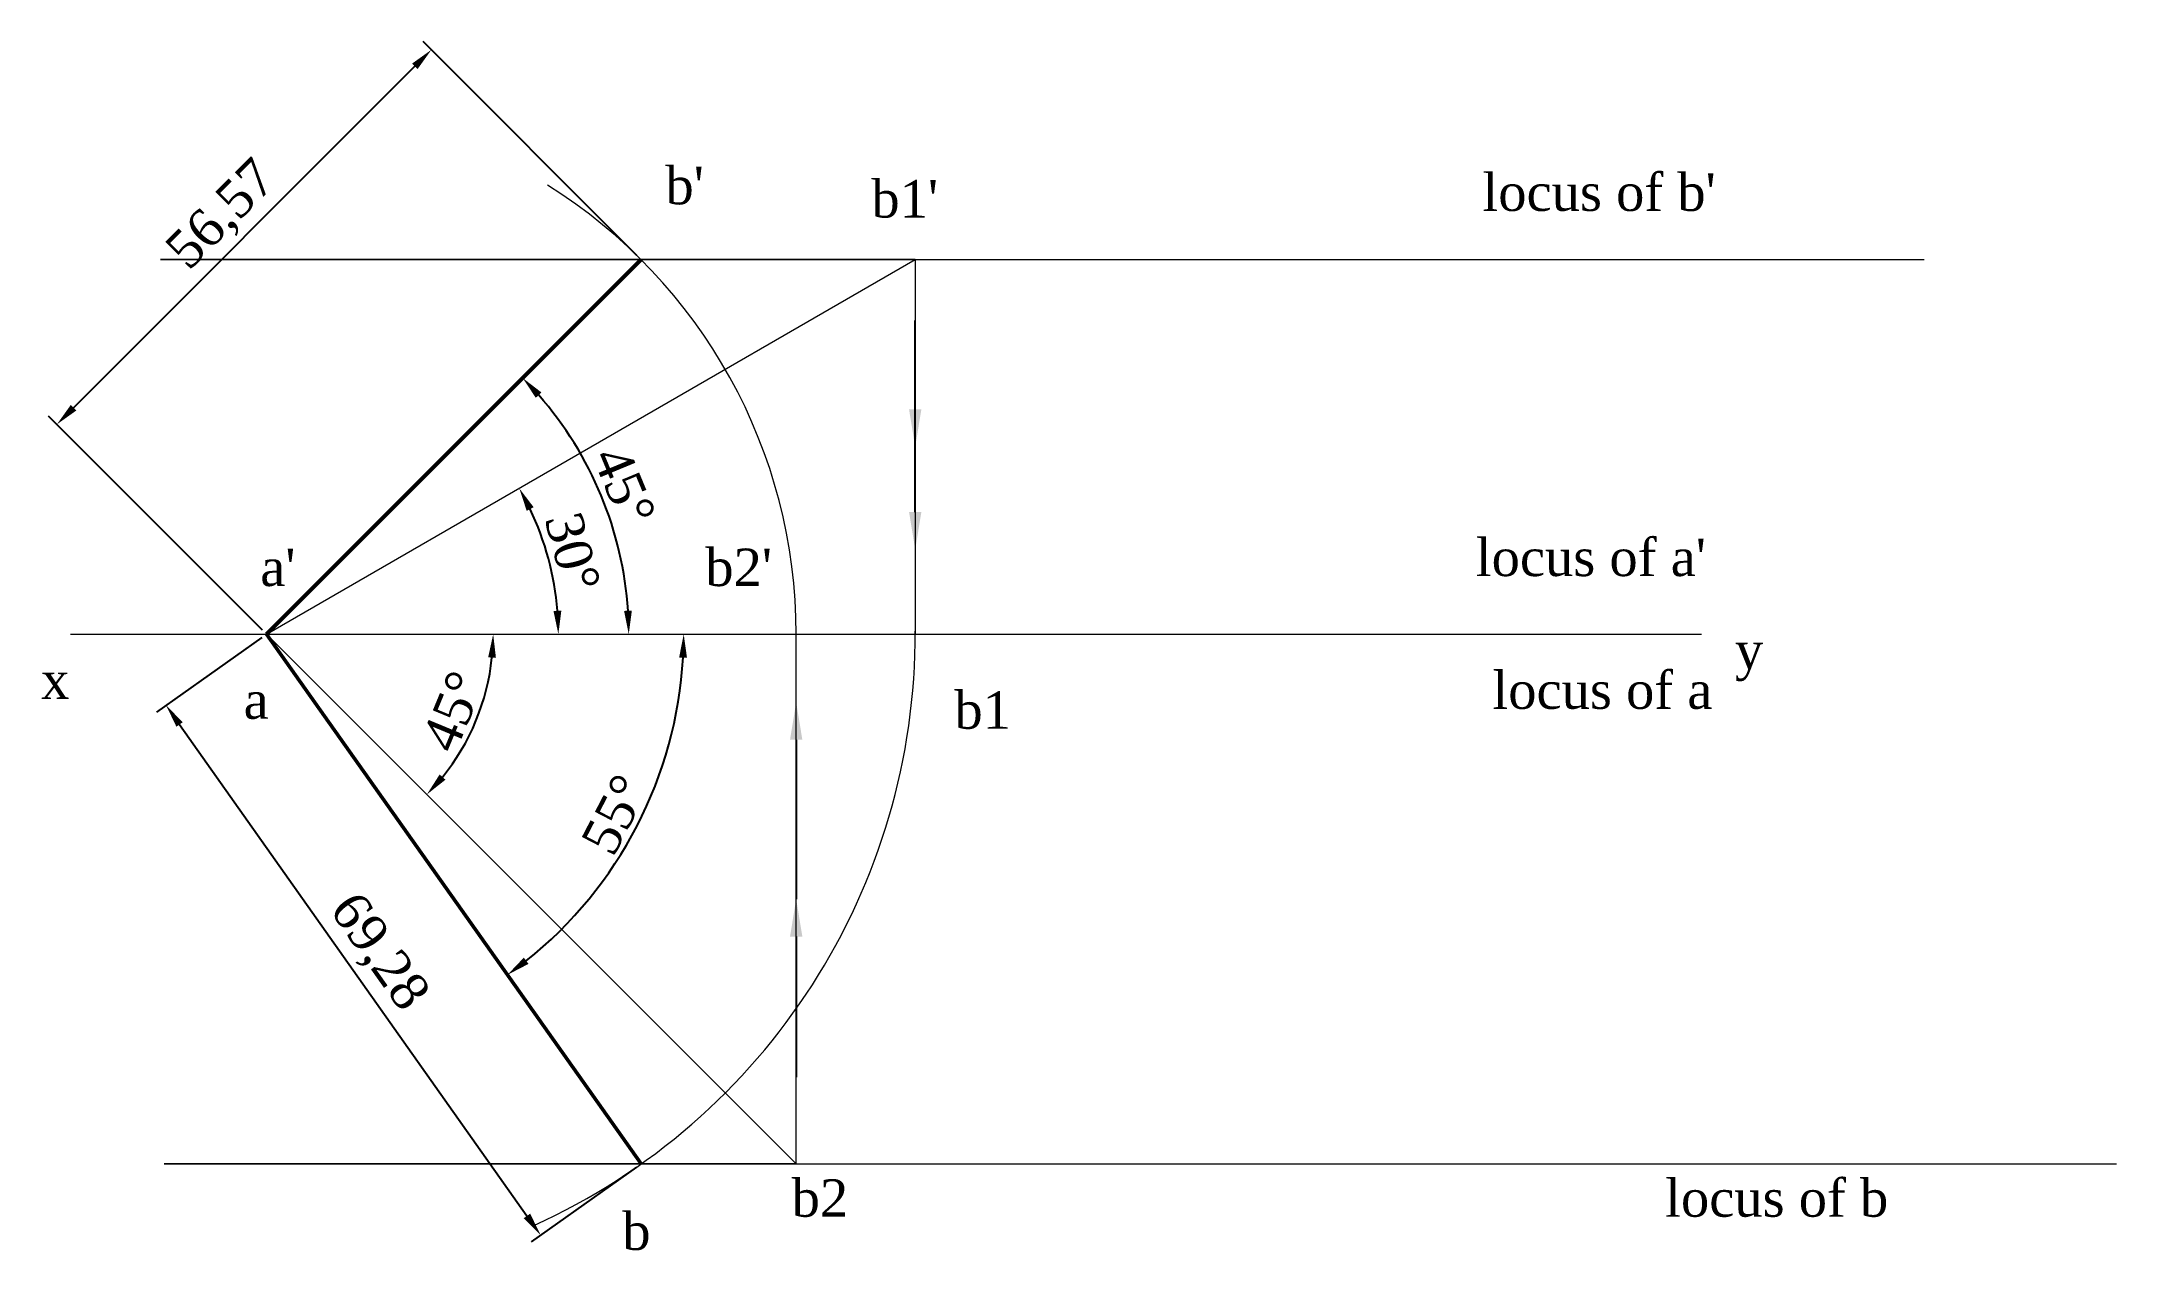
# Paper-space layout 'Layout9' of a CAD drawing. Header units: millimetres. Extents: x 39 to 261, y 22 to 151.
import ezdxf
from ezdxf import colors
from ezdxf.entities.mleader import LeaderData, LeaderLine
from ezdxf.math import Vec2, Vec3

# ---------------------------------------------------------------- set-up
doc = ezdxf.new("R2010")
doc.units = ezdxf.units.MM
for name, color, linetype, lineweight in [('PROJECTION LINE', 5, 'Continuous', 5), ('VISIBLE LINE', 250, 'Continuous', 50), ('XY LINE', 1, 'Continuous', 15)]:
    doc.layers.add(name, color=color, linetype=linetype, lineweight=lineweight)
doc.styles.get("Standard").update_dxf_attribs({"font": 'times.ttf', "height": 4})
doc.dimstyles.new('ISO-25', dxfattribs={"dimtxt": 4, "dimasz": 2.5, "dimexe": 1.25, "dimexo": 0.625, "dimtad": 1, "dimtoh": 1, "dimtxsty": 'Standard', "dimcen": 2.5, "dimadec": 0, "dimazin": 0, "dimtfac": 1, "dimtmove": 0, "dimatfit": 3, "dimfxl": 1, "dimarcsym": 0})

# ---------------------------------------------------------------- blocks, each defined once
blk = doc.blocks.new('*D46')
at = {"layer": 'Defpoints', "color": 0, "transparency": 16777216}
for p in [(63.38, 88), (103.38, 31.43), (92.64, 23.84)]:
    blk.add_point(p, dxfattribs=at)
at = {"layer": 'VISIBLE LINE', "color": 0, "lineweight": -2, "transparency": 16777216}
for p, q in [((62.87, 87.64), (51.62, 79.68)), ((54.08, 78.36), (91.19, 25.88)), ((102.87, 31.07), (91.62, 23.11))]:
    blk.add_line(p, q, dxfattribs=at)
at = {"layer": 'VISIBLE LINE', "color": 0, "transparency": 16777216}
for points in [[(54.42, 78.6), (53.74, 78.12), (52.64, 80.4)], [(91.53, 26.12), (90.85, 25.64), (92.64, 23.84)]]:
    blk.add_solid(points, dxfattribs=at)
at = {"layer": 'VISIBLE LINE', "color": 0, "transparency": 16777216, "insert": (75.18, 53.92), "char_height": 4, "attachment_point": 5, "rotation": 305.2654}
blk.add_mtext('69,28', dxfattribs=at)
blk = doc.blocks.new('*D47')
at = {"layer": 'Defpoints', "color": 0, "transparency": 16777216}
for p in [(80.97, 150.4), (103.38, 128), (63.38, 88)]:
    blk.add_point(p, dxfattribs=at)
at = {"layer": 'VISIBLE LINE', "color": 0, "lineweight": -2, "transparency": 16777216}
for p, q in [((102.93, 128.44), (80.09, 151.29)), ((42.74, 112.17), (79.21, 148.64)), ((62.93, 88.44), (40.09, 111.29))]:
    blk.add_line(p, q, dxfattribs=at)
at = {"layer": 'VISIBLE LINE', "color": 0, "transparency": 16777216}
for points in [[(78.91, 148.93), (79.5, 148.34), (80.97, 150.4)], [(42.45, 112.47), (43.04, 111.88), (40.97, 110.4)]]:
    blk.add_solid(points, dxfattribs=at)
at = {"layer": 'VISIBLE LINE', "color": 0, "transparency": 16777216, "insert": (58.77, 132.61), "char_height": 4, "attachment_point": 5, "rotation": 45}
blk.add_mtext('56,57', dxfattribs=at)
blk = doc.blocks.new('*D48')
at = {"layer": 'Defpoints', "color": 0, "transparency": 16777216}
for p in [(103.38, 128), (100.74, 98.01), (42.43, 88), (63.38, 88), (216.65, 88)]:
    blk.add_point(p, dxfattribs=at)
at = {"layer": 'VISIBLE LINE', "color": 0, "lineweight": -2, "transparency": 16777216}
blk.add_arc((63.38, 88), 38.68, 3.7039, 41.2961, dxfattribs=at)
at = {"layer": 'VISIBLE LINE', "color": 0, "transparency": 16777216}
for points in [[(92.13, 113.24), (92.74, 113.81), (90.73, 115.35)], [(102.39, 90.51), (101.56, 90.49), (102.06, 88)]]:
    blk.add_solid(points, dxfattribs=at)
at = {"layer": 'VISIBLE LINE', "color": 0, "transparency": 16777216, "insert": (101.57, 103.82), "char_height": 4, "attachment_point": 5, "rotation": 292.5}
blk.add_mtext('45°', dxfattribs=at)
blk = doc.blocks.new('*D49')
at = {"layer": 'Defpoints', "color": 0, "transparency": 16777216}
for p in [(42.43, 88), (63.38, 88), (216.65, 88), (99.2, 61.5), (103.38, 31.43)]:
    blk.add_point(p, dxfattribs=at)
at = {"layer": 'VISIBLE LINE', "color": 0, "lineweight": -2, "transparency": 16777216}
blk.add_arc((63.38, 88), 44.55, 308.4807, 356.7847, dxfattribs=at)
at = {"layer": 'VISIBLE LINE', "color": 0, "transparency": 16777216}
for points in [[(107.44, 85.51), (108.28, 85.49), (107.93, 88)], [(91.35, 52.79), (90.85, 53.46), (89.1, 51.62)]]:
    blk.add_solid(points, dxfattribs=at)
at = {"layer": 'VISIBLE LINE', "color": 0, "transparency": 16777216, "insert": (100.58, 68.74), "char_height": 4, "attachment_point": 5, "rotation": 62.6327}
blk.add_mtext('55°', dxfattribs=at)
blk = doc.blocks.new('*D50')
at = {"layer": 'Defpoints', "color": 0, "transparency": 16777216}
for p in [(132.66, 128), (94.07, 93.41), (42.43, 88), (63.38, 88), (216.65, 88)]:
    blk.add_point(p, dxfattribs=at)
at = {"layer": 'PROJECTION LINE', "color": 0, "lineweight": -2, "transparency": 16777216}
blk.add_arc((63.38, 88), 31.16, 4.5978, 25.4022, dxfattribs=at)
at = {"layer": 'PROJECTION LINE', "color": 0, "transparency": 16777216}
for points in [[(91.16, 101.17), (91.9, 101.56), (90.36, 103.58)], [(94.86, 90.51), (94.02, 90.48), (94.54, 88)]]:
    blk.add_solid(points, dxfattribs=at)
at = {"layer": 'PROJECTION LINE', "color": 0, "transparency": 16777216, "insert": (96.05, 96.75), "char_height": 4, "attachment_point": 5, "rotation": 285}
blk.add_mtext('30°', dxfattribs=at)
blk = doc.blocks.new('*D51')
at = {"layer": 'Defpoints', "color": 0, "transparency": 16777216}
for p in [(42.43, 88), (63.38, 88), (216.65, 88), (84.34, 75.9), (119.95, 31.43)]:
    blk.add_point(p, dxfattribs=at)
at = {"layer": 'PROJECTION LINE', "color": 0, "lineweight": -2, "transparency": 16777216}
blk.add_arc((63.38, 88), 24.2, 320.9205, 354.0795, dxfattribs=at)
at = {"layer": 'PROJECTION LINE', "color": 0, "transparency": 16777216}
for points in [[(87.04, 85.52), (87.87, 85.48), (87.58, 88)], [(82.48, 72.46), (81.86, 73.02), (80.49, 70.88)]]:
    blk.add_solid(points, dxfattribs=at)
at = {"layer": 'PROJECTION LINE', "color": 0, "transparency": 16777216, "insert": (83.28, 79.76), "char_height": 4, "attachment_point": 5, "rotation": 67.5}
blk.add_mtext('45°', dxfattribs=at)

psp = doc.layouts.new('Layout9')

# ---------------------------------------------------------------- linework, layer by layer
at = {"layer": 'PROJECTION LINE'}
for p, q in [((132.659, 128), (52.038, 128)), ((52.038, 128), (240.445, 128)), ((63.377, 88), (132.659, 128)), ((132.659, 128), (132.659, 88)), ((63.377, 88), (63.377, 88)), ((63.377, 88), (63.377, 88)), ((63.377, 88), (63.377, 88)), ((63.377, 88), (119.945, 31.431)), ((119.945, 31.431), (119.945, 88)), ((132.659, 88), (132.659, 88.338)), ((119.945, 31.431), (52.435, 31.431)), ((52.435, 31.431), (260.982, 31.431))]:
    psp.add_line(p, q, dxfattribs=at)
for radius, start, end in [(56.569, 0, 57.96791), (69.283, 294.31985, 0.27943)]:
    psp.add_arc((63.377, 88), radius, start, end, dxfattribs=at)
at = {"layer": 'VISIBLE LINE'}
for q in [(103.377, 128), (103.378, 31.431)]:
    psp.add_line((63.377, 88), q, dxfattribs=at)
at = {"layer": 'XY LINE'}
psp.add_line((42.429, 88), (216.653, 88), dxfattribs=at)

# ---------------------------------------------------------------- texts
at = {"layer": 'VISIBLE LINE'}
for s, p in [("b'", (105.98, 133.906)), ("locus of b'", (193.263, 133.197)), ("b1'", (127.978, 132.488)), ("locus of a'", (192.553, 94.205)), ("a'", (62.693, 93.142)), ("b2'", (110.237, 93.142)), ('locus of a', (194.327, 80.026)), ('b1', (136.848, 77.899)), ('a', (60.919, 78.963)), ('b2', (119.462, 25.792)), ('locus of b', (212.777, 25.792)), ('b', (101.367, 22.247))]:
    psp.add_text(s, height=4, dxfattribs=at).set_placement(p)
at = {"layer": 'XY LINE'}
for s, p in [('y', (220.228, 84.28)), ('x', (39.276, 81.09))]:
    psp.add_text(s, height=4, dxfattribs=at).set_placement(p)

# ---------------------------------------------------------------- dimensions: what is measured, and where the dimension line sits
at = {"layer": 'PROJECTION LINE'}
for base, line2, picture, middle in [((94.066, 93.411), ((63.377, 88), (132.659, 128)), '*D50', (96.046, 96.754)), ((84.338, 75.898), ((63.377, 88), (119.945, 31.431)), '*D51', (83.282, 79.755))]:
    dim = psp.add_angular_dim_2l(base=base, line1=((42.429, 88), (216.653, 88)), line2=line2, dimstyle='ISO-25', dxfattribs=at)
    dim.commit()
    dim.dimension.update_dxf_attribs({"geometry": picture, "text_midpoint": middle})
at = {"layer": 'VISIBLE LINE'}
for p2, distance, picture, middle in [((103.377, 128), 31.684, '*D47', (58.769, 132.608)), ((103.378, 31.431), -13.155, '*D46', (75.181, 53.92))]:
    dim = psp.add_aligned_dim(p1=(63.377, 88), p2=p2, distance=distance, dimstyle='ISO-25', dxfattribs=at)
    dim.commit()
    dim.dimension.update_dxf_attribs({"geometry": picture, "text_midpoint": middle})
for base, line2, picture, middle in [((100.738, 98.011), ((63.377, 88), (103.377, 128)), '*D48', (101.569, 103.82)), ((99.197, 61.504), ((63.377, 88), (103.378, 31.431)), '*D49', (100.583, 68.741))]:
    dim = psp.add_angular_dim_2l(base=base, line1=((42.429, 88), (216.653, 88)), line2=line2, dimstyle='ISO-25', dxfattribs=at)
    dim.commit()
    dim.dimension.update_dxf_attribs({"geometry": picture, "text_midpoint": middle})

# ---------------------------------------------------------------- leaders
at = {"layer": 'PROJECTION LINE'}
ml = psp.add_multileader_mtext('Standard', dxfattribs=at)
ml.set_content('')
ml.set_leader_properties()
ml.build(insert=Vec2(0, 0))
ml.multileader.update_dxf_attribs({"has_dogleg": 0})
ctx = ml.context
ctx.base_point, ctx.plane_origin = Vec3(149.082, 120.052), Vec3(132.659, 108)
notes = []
notes.append((ctx, [(0, (1, 1, 0), (140.659, 121.5), (-1, 0), 8, [(0, [(132.659, 108)], 0, [])])]))
ctx.mtext, ml.multileader.dxf.content_type = None, 0
ml = psp.add_multileader_mtext('Standard', dxfattribs=at)
ml.set_content('')
ml.set_leader_properties()
ml.build(insert=Vec2(0, 0))
ml.multileader.update_dxf_attribs({"has_dogleg": 0})
ctx = ml.context
ctx.base_point, ctx.plane_origin = Vec3(147.663, 116.892), Vec3(132.659, 97.041)
notes.append((ctx, [(0, (1, 1, 0), (140.659, 116.892), (-1, 0), 8, [(0, [(132.659, 97.041)], 0, [])])]))
ctx.mtext, ml.multileader.dxf.content_type = None, 0
ml = psp.add_multileader_mtext('Standard', dxfattribs=at)
ml.set_content('')
ml.set_leader_properties()
ml.build(insert=Vec2(0, 0))
ml.multileader.update_dxf_attribs({"has_dogleg": 0})
ctx = ml.context
ctx.base_point, ctx.plane_origin = Vec3(135.718, 61.134), Vec3(119.945, 80.735)
notes.append((ctx, [(0, (1, 1, 0), (127.945, 59.716), (-1, 0), 8, [(0, [(119.945, 80.735)], 0, [])])]))
ctx.mtext, ml.multileader.dxf.content_type = None, 0
ml = psp.add_multileader_mtext('Standard', dxfattribs=at)
ml.set_content('')
ml.set_leader_properties()
ml.build(insert=Vec2(0, 0))
ml.multileader.update_dxf_attribs({"has_dogleg": 0})
ctx = ml.context
ctx.base_point, ctx.plane_origin = Vec3(119.364, 41.992), Vec3(119.945, 59.716)
notes.append((ctx, [(0, (1, 1, 0), (111.945, 40.68), (1, 0), 8, [(0, [(119.945, 59.716)], 0, [])])]))
ctx.mtext, ml.multileader.dxf.content_type = None, 0
for ctx, leaders in notes:
    for number, flags, end, landing, length, lines in leaders:
        leader = LeaderData()
        leader.index, (leader.has_last_leader_line, leader.has_dogleg_vector, leader.attachment_direction) = number, flags
        leader.last_leader_point, leader.dogleg_vector, leader.dogleg_length = Vec3(end), Vec3(landing), length
        for number, points, colour, breaks in lines:
            line = LeaderLine()
            line.index, line.vertices, line.color, line.breaks = number, Vec3.list(points), colors.encode_raw_color(colour), breaks
            leader.lines.append(line)
        ctx.leaders.append(leader)

doc.saveas('drawing.dxf')
